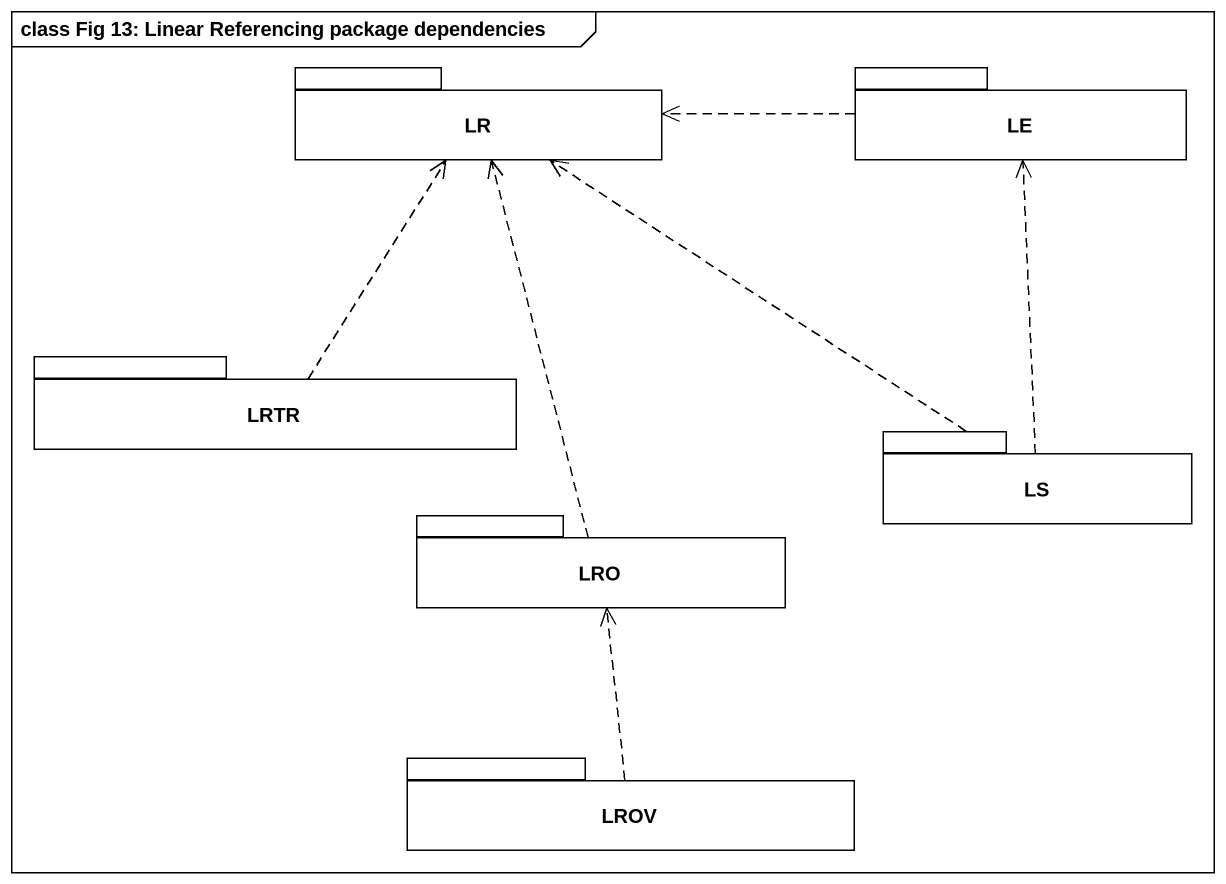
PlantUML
@startuml
mainframe class Fig 13: Linear Referencing package dependencies
package LR {
}
package LE {
}
package LRTR {
}
package LS {
}
package LRO {
}
package LROV {
}
LE .left.> LR
LRTR .up.> LR
LS .up.> LR
LS .up.> LE
LRO .up.> LR
LROV .up.> LRO
@enduml
